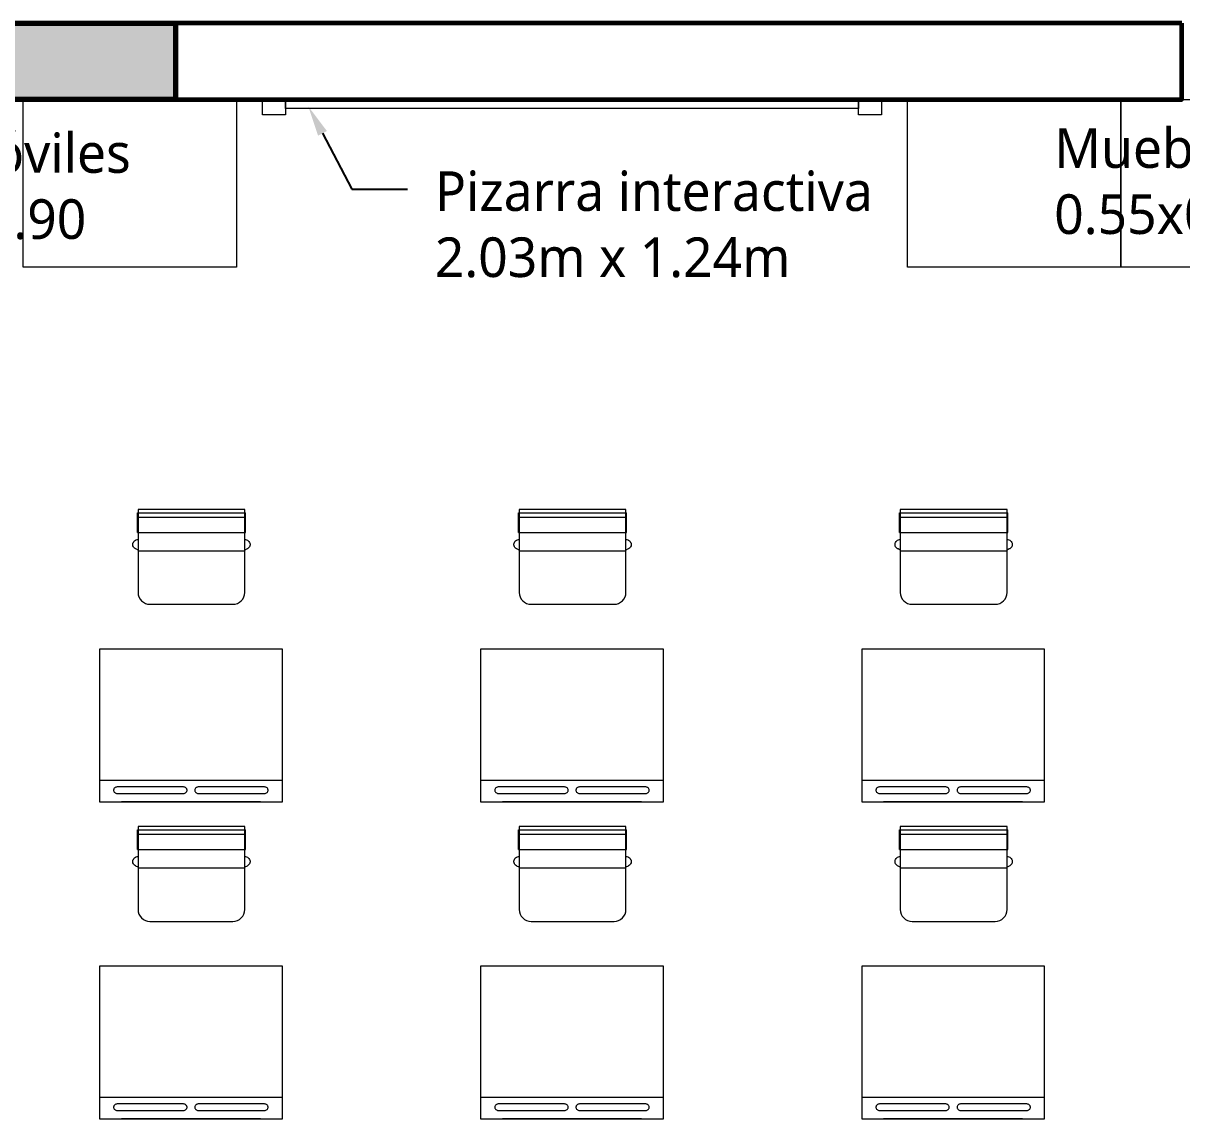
# Model space of a CAD drawing. Header units: metres. Extents: x 28 to 148, y 23 to 113.
# Drawn here: x 124.791 to 128.591, y 84.695 to 88.287 of the extents above; entities that cross this region are included whole.
import ezdxf
from ezdxf import colors
from ezdxf.entities.mleader import LeaderData, LeaderLine
from ezdxf.math import Vec2, Vec3

# ---------------------------------------------------------------- set-up
doc = ezdxf.new("R2010")
doc.units = ezdxf.units.M
for name, color, linetype, lineweight in [('COLUMNAS 50', 32, 'Continuous', 70), ('Cotas varias El', 253, 'Continuous', 13), ('Equipamiento SR', 23, 'Continuous', 0), ('GRAFO 0 BLANCO', 7, 'Continuous', 0), ('letras sr', 7, 'Continuous', 5), ('Muros el', 144, 'Continuous', 60)]:
    doc.layers.add(name, color=color, linetype=linetype, lineweight=lineweight)
doc.layers.add('Mobiliario', color=7, linetype='Continuous', lineweight=0, true_color=0x7f7f7f)
doc.styles.add('Generales', font='trebuc.ttf', dxfattribs={"height": 0.1})

# ---------------------------------------------------------------- blocks, each defined once
blk = doc.blocks.new('A$C3701786B')
at = {"layer": 'Equipamiento SR', "linetype": 'Continuous'}
for p, q in [((0, 0.05), (0.075, 0.05)), ((0, 0), (0, 0.05)), ((0.075, 0.05), (0.075, 0)), ((1.955, 0.05), (2.03, 0.05)), ((1.955, 0), (1.955, 0.05)), ((2.03, 0.05), (2.03, 0)), ((0.075, 0.03), (1.955, 0.03)), ((0.075, 0), (0.075, 0.03)), ((1.955, 0.03), (1.955, 0)), ((0.075, 0), (0, 0)), ((2.03, 0), (1.955, 0))]:
    blk.add_line(p, q, dxfattribs=at)
at = {"layer": 'Equipamiento SR'}
blk.add_line((0, 0), (1.955, 0), dxfattribs=at)
blk = doc.blocks.new('A$C3A47622C')
at = {"layer": 'Mobiliario', "linetype": 'Continuous'}
for p, q in [((0.1031, 0.3788), (0.1053, 0.381)), ((0.1053, 0.381), (0.1079, 0.3828)), ((0.1079, 0.3828), (0.1107, 0.384)), ((0.1107, 0.384), (0.1136, 0.3846)), ((0.1136, 0.3846), (0.1165, 0.3846)), ((0.1165, 0.3846), (0.1194, 0.384)), ((0.1194, 0.384), (0.1222, 0.3828)), ((0.1222, 0.3828), (0.1248, 0.381)), ((0.1248, 0.381), (0.127, 0.3788)), ((0.0251, 0.3696), (0.0111, 0.3696)), ((0.0111, 0.015), (0.0111, 0.3696)), ((0.0752, 0.3696), (0.0251, 0.3696)), ((0.0251, 0.015), (0.0251, 0.3696)), ((0.0752, 0.015), (0.0752, 0.3696)), ((0.0983, 0.3673), (0.0987, 0.37)), ((0.0987, 0.37), (0.0997, 0.3732)), ((0.0997, 0.3732), (0.1012, 0.3762)), ((0.1012, 0.3762), (0.1031, 0.3788)), ((0.127, 0.3788), (0.1289, 0.3762)), ((0.1289, 0.3762), (0.1297, 0.3747)), ((0.1297, 0.3747), (0.1333, 0.3673)), ((0.0752, 0.015), (0.0108, 0.015)), ((0.0987, 0.0146), (0.0983, 0.0173)), ((0.0997, 0.0113), (0.0987, 0.0146)), ((0.1012, 0.0084), (0.0997, 0.0113)), ((0.1031, 0.0057), (0.1012, 0.0084)), ((0.1053, 0.0035), (0.1031, 0.0057)), ((0.1079, 0.0018), (0.1053, 0.0035)), ((0.1107, 0.0006), (0.1079, 0.0018)), ((0.1136, 0), (0.1107, 0.0006)), ((0.1165, 0), (0.1136, 0)), ((0.1194, 0.0006), (0.1165, 0)), ((0.1222, 0.0018), (0.1194, 0.0006)), ((0.1248, 0.0035), (0.1222, 0.0018)), ((0.127, 0.0057), (0.1248, 0.0035)), ((0.1289, 0.0084), (0.127, 0.0057)), ((0.1297, 0.0099), (0.1289, 0.0084)), ((0.1333, 0.0173), (0.1297, 0.0099))]:
    blk.add_line(p, q, dxfattribs=at)
at = {"layer": 'Mobiliario'}
blk.add_line((0.1361, 0.0173), (0.1361, 0.3673), dxfattribs=at)
at = {"layer": 'Mobiliario', "linetype": 'Continuous'}
blk.add_lwpolyline([(0, 0.0173), (0.2722, 0.0173, 0.414214), (0.3111, 0.0562), (0.3111, 0.3284, 0.414214), (0.2722, 0.3673), (0, 0.3673), (0, 0.0173)], format="xyb", dxfattribs=at)

msp = doc.modelspace()

# ---------------------------------------------------------------- hatches: boundary and pattern name
at = {"layer": 'GRAFO 0 BLANCO', "true_color": 0xc7c8ca}
h = msp.add_hatch(color=9, dxfattribs=at)
h.dxf.hatch_style = 1
h.paths.add_polyline_path([(123.3911, 87.5872), (123.0411, 87.5872), (123.0411, 88.2872), (125.2911, 88.2872), (125.2911, 88.0372), (123.3911, 88.0372)])
h.paths.add_polyline_path([(123.2248, 88.1622, 1), (123.2074, 88.1622, 1)], flags=16)

# ---------------------------------------------------------------- linework, layer by layer
at = {"layer": 'COLUMNAS 50', "linetype": 'Continuous'}
msp.add_lwpolyline([(123.0411, 88.2872), (125.2911, 88.2872), (125.2911, 88.0372), (123.3911, 88.0372), (123.3911, 87.5872), (123.0411, 87.5872)], close=True, dxfattribs=at)
msp.add_lwpolyline([(123.0411, 88.2872), (125.2911, 88.2872), (125.2911, 88.0372), (123.3911, 88.0372), (123.3911, 87.5872), (123.0411, 87.5872)], close=True, dxfattribs=at)
at = {"layer": 'Equipamiento SR'}
for points in [[(125.4911, 88.0372), (125.4911, 87.4872), (124.7911, 87.4872), (124.7911, 88.0372), (125.4911, 88.0372)], [(128.3911, 88.0372), (128.3911, 87.4872), (127.6911, 87.4872), (127.6911, 88.0372), (128.3911, 88.0372)], [(129.0911, 88.0372), (129.0911, 87.4872), (128.3911, 87.4872), (128.3911, 88.0372), (129.0911, 88.0372)]]:
    msp.add_lwpolyline(points, dxfattribs=at)
at = {"layer": 'Mobiliario', "linetype": 'Continuous', "lineweight": 0}
for p, q in [((125.0411, 86.2343), (125.0411, 85.7343)), ((125.6411, 86.2343), (125.0411, 86.2343)), ((125.6411, 85.7343), (125.6411, 86.2343)), ((126.2911, 86.2343), (126.2911, 85.7343)), ((126.8911, 86.2343), (126.2911, 86.2343)), ((126.8911, 85.7343), (126.8911, 86.2343)), ((127.5411, 86.2343), (127.5411, 85.7343)), ((128.1411, 86.2343), (127.5411, 86.2343)), ((128.1411, 85.7343), (128.1411, 86.2343)), ((125.0411, 85.8048), (125.6411, 85.8048)), ((125.0882, 85.7751), (125.0878, 85.7732)), ((125.0878, 85.7732), (125.0878, 85.7713)), ((125.0878, 85.7713), (125.0882, 85.7695)), ((125.0889, 85.7769), (125.0882, 85.7751)), ((125.0882, 85.7695), (125.0889, 85.7677)), ((125.09, 85.7785), (125.0889, 85.7769)), ((125.0889, 85.7677), (125.09, 85.766)), ((125.0915, 85.78), (125.09, 85.7785)), ((125.0932, 85.7812), (125.0915, 85.78)), ((125.0951, 85.7821), (125.0932, 85.7812)), ((125.0972, 85.7828), (125.0951, 85.7821)), ((125.0994, 85.7831), (125.0972, 85.7828)), ((125.1005, 85.7831), (125.0994, 85.7831)), ((125.3158, 85.7831), (125.1005, 85.7831)), ((125.3169, 85.7831), (125.3158, 85.7831)), ((125.3191, 85.7828), (125.3169, 85.7831)), ((125.3212, 85.7821), (125.3191, 85.7828)), ((125.3231, 85.7812), (125.3212, 85.7821)), ((125.3248, 85.78), (125.3231, 85.7812)), ((125.3262, 85.7785), (125.3248, 85.78)), ((125.3273, 85.7769), (125.3262, 85.7785)), ((125.3262, 85.766), (125.3273, 85.7677)), ((125.3281, 85.7751), (125.3273, 85.7769)), ((125.3273, 85.7677), (125.3281, 85.7695)), ((125.3284, 85.7732), (125.3281, 85.7751)), ((125.3281, 85.7695), (125.3284, 85.7713)), ((125.3284, 85.7713), (125.3284, 85.7732)), ((125.3542, 85.7751), (125.3538, 85.7732)), ((125.3538, 85.7732), (125.3538, 85.7713)), ((125.3538, 85.7713), (125.3542, 85.7695)), ((125.3549, 85.7769), (125.3542, 85.7751)), ((125.3542, 85.7695), (125.3549, 85.7677)), ((125.356, 85.7785), (125.3549, 85.7769)), ((125.3549, 85.7677), (125.356, 85.766)), ((125.3575, 85.78), (125.356, 85.7785)), ((125.3592, 85.7812), (125.3575, 85.78)), ((125.3611, 85.7821), (125.3592, 85.7812)), ((125.3632, 85.7828), (125.3611, 85.7821)), ((125.3653, 85.7831), (125.3632, 85.7828)), ((125.3664, 85.7831), (125.3653, 85.7831)), ((125.5818, 85.7831), (125.3664, 85.7831)), ((125.5829, 85.7831), (125.5818, 85.7831)), ((125.5851, 85.7828), (125.5829, 85.7831)), ((125.5871, 85.7821), (125.5851, 85.7828)), ((125.5891, 85.7812), (125.5871, 85.7821)), ((125.5908, 85.78), (125.5891, 85.7812)), ((125.5922, 85.7785), (125.5908, 85.78)), ((125.5933, 85.7769), (125.5922, 85.7785)), ((125.5922, 85.766), (125.5933, 85.7677)), ((125.594, 85.7751), (125.5933, 85.7769)), ((125.5933, 85.7677), (125.594, 85.7695)), ((125.5944, 85.7732), (125.594, 85.7751)), ((125.594, 85.7695), (125.5944, 85.7713)), ((125.5944, 85.7713), (125.5944, 85.7732)), ((125.6261, 85.8048), (125.6261, 85.8044)), ((126.2911, 85.8048), (126.8911, 85.8048)), ((126.3382, 85.7751), (126.3378, 85.7732)), ((126.3378, 85.7732), (126.3378, 85.7713)), ((126.3378, 85.7713), (126.3382, 85.7695)), ((126.3389, 85.7769), (126.3382, 85.7751)), ((126.3382, 85.7695), (126.3389, 85.7677)), ((126.34, 85.7785), (126.3389, 85.7769)), ((126.3389, 85.7677), (126.34, 85.766)), ((126.3415, 85.78), (126.34, 85.7785)), ((126.3432, 85.7812), (126.3415, 85.78)), ((126.3451, 85.7821), (126.3432, 85.7812)), ((126.3472, 85.7828), (126.3451, 85.7821)), ((126.3494, 85.7831), (126.3472, 85.7828)), ((126.3505, 85.7831), (126.3494, 85.7831)), ((126.5658, 85.7831), (126.3505, 85.7831)), ((126.5669, 85.7831), (126.5658, 85.7831)), ((126.5691, 85.7828), (126.5669, 85.7831)), ((126.5712, 85.7821), (126.5691, 85.7828)), ((126.5731, 85.7812), (126.5712, 85.7821)), ((126.5748, 85.78), (126.5731, 85.7812)), ((126.5762, 85.7785), (126.5748, 85.78)), ((126.5773, 85.7769), (126.5762, 85.7785)), ((126.5762, 85.766), (126.5773, 85.7677)), ((126.5781, 85.7751), (126.5773, 85.7769)), ((126.5773, 85.7677), (126.5781, 85.7695)), ((126.5784, 85.7732), (126.5781, 85.7751)), ((126.5781, 85.7695), (126.5784, 85.7713)), ((126.5784, 85.7713), (126.5784, 85.7732)), ((126.6042, 85.7751), (126.6038, 85.7732)), ((126.6038, 85.7732), (126.6038, 85.7713)), ((126.6038, 85.7713), (126.6042, 85.7695)), ((126.6049, 85.7769), (126.6042, 85.7751)), ((126.6042, 85.7695), (126.6049, 85.7677)), ((126.606, 85.7785), (126.6049, 85.7769)), ((126.6049, 85.7677), (126.606, 85.766)), ((126.6075, 85.78), (126.606, 85.7785)), ((126.6092, 85.7812), (126.6075, 85.78)), ((126.6111, 85.7821), (126.6092, 85.7812)), ((126.6132, 85.7828), (126.6111, 85.7821)), ((126.6153, 85.7831), (126.6132, 85.7828)), ((126.6164, 85.7831), (126.6153, 85.7831)), ((126.8318, 85.7831), (126.6164, 85.7831)), ((126.8329, 85.7831), (126.8318, 85.7831)), ((126.8351, 85.7828), (126.8329, 85.7831)), ((126.8371, 85.7821), (126.8351, 85.7828)), ((126.8391, 85.7812), (126.8371, 85.7821)), ((126.8408, 85.78), (126.8391, 85.7812)), ((126.8422, 85.7785), (126.8408, 85.78)), ((126.8433, 85.7769), (126.8422, 85.7785)), ((126.8422, 85.766), (126.8433, 85.7677)), ((126.844, 85.7751), (126.8433, 85.7769)), ((126.8433, 85.7677), (126.844, 85.7695)), ((126.8444, 85.7732), (126.844, 85.7751)), ((126.844, 85.7695), (126.8444, 85.7713)), ((126.8444, 85.7713), (126.8444, 85.7732)), ((126.8761, 85.8048), (126.8761, 85.8044)), ((127.5411, 85.8048), (128.1411, 85.8048)), ((127.5882, 85.7751), (127.5878, 85.7732)), ((127.5878, 85.7732), (127.5878, 85.7713)), ((127.5878, 85.7713), (127.5882, 85.7695)), ((127.5889, 85.7769), (127.5882, 85.7751)), ((127.5882, 85.7695), (127.5889, 85.7677)), ((127.59, 85.7785), (127.5889, 85.7769)), ((127.5889, 85.7677), (127.59, 85.766)), ((127.5915, 85.78), (127.59, 85.7785)), ((127.5932, 85.7812), (127.5915, 85.78)), ((127.5951, 85.7821), (127.5932, 85.7812)), ((127.5972, 85.7828), (127.5951, 85.7821)), ((127.5994, 85.7831), (127.5972, 85.7828)), ((127.6005, 85.7831), (127.5994, 85.7831)), ((127.8158, 85.7831), (127.6005, 85.7831)), ((127.8169, 85.7831), (127.8158, 85.7831)), ((127.8191, 85.7828), (127.8169, 85.7831)), ((127.8212, 85.7821), (127.8191, 85.7828)), ((127.8231, 85.7812), (127.8212, 85.7821)), ((127.8248, 85.78), (127.8231, 85.7812)), ((127.8262, 85.7785), (127.8248, 85.78)), ((127.8273, 85.7769), (127.8262, 85.7785)), ((127.8262, 85.766), (127.8273, 85.7677)), ((127.8281, 85.7751), (127.8273, 85.7769)), ((127.8273, 85.7677), (127.8281, 85.7695)), ((127.8284, 85.7732), (127.8281, 85.7751)), ((127.8281, 85.7695), (127.8284, 85.7713)), ((127.8284, 85.7713), (127.8284, 85.7732)), ((127.8542, 85.7751), (127.8538, 85.7732)), ((127.8538, 85.7732), (127.8538, 85.7713)), ((127.8538, 85.7713), (127.8542, 85.7695)), ((127.8549, 85.7769), (127.8542, 85.7751)), ((127.8542, 85.7695), (127.8549, 85.7677)), ((127.856, 85.7785), (127.8549, 85.7769)), ((127.8549, 85.7677), (127.856, 85.766)), ((127.8575, 85.78), (127.856, 85.7785)), ((127.8592, 85.7812), (127.8575, 85.78)), ((127.8611, 85.7821), (127.8592, 85.7812)), ((127.8632, 85.7828), (127.8611, 85.7821)), ((127.8653, 85.7831), (127.8632, 85.7828)), ((127.8664, 85.7831), (127.8653, 85.7831)), ((128.0818, 85.7831), (127.8664, 85.7831)), ((128.0829, 85.7831), (128.0818, 85.7831)), ((128.0851, 85.7828), (128.0829, 85.7831)), ((128.0871, 85.7821), (128.0851, 85.7828)), ((128.0891, 85.7812), (128.0871, 85.7821)), ((128.0908, 85.78), (128.0891, 85.7812)), ((128.0922, 85.7785), (128.0908, 85.78)), ((128.0933, 85.7769), (128.0922, 85.7785)), ((128.0922, 85.766), (128.0933, 85.7677)), ((128.094, 85.7751), (128.0933, 85.7769)), ((128.0933, 85.7677), (128.094, 85.7695)), ((128.0944, 85.7732), (128.094, 85.7751)), ((128.094, 85.7695), (128.0944, 85.7713)), ((128.0944, 85.7713), (128.0944, 85.7732)), ((128.1261, 85.8048), (128.1261, 85.8044)), ((125.0411, 85.7343), (125.6411, 85.7343)), ((125.09, 85.766), (125.0915, 85.7646)), ((125.0915, 85.7646), (125.0932, 85.7634)), ((125.0932, 85.7634), (125.0951, 85.7624)), ((125.0951, 85.7624), (125.0972, 85.7618)), ((125.0972, 85.7618), (125.0994, 85.7614)), ((125.0994, 85.7614), (125.1005, 85.7614)), ((125.1005, 85.7614), (125.3158, 85.7614)), ((125.5691, 85.7343), (125.1131, 85.7343)), ((125.3158, 85.7614), (125.3169, 85.7614)), ((125.3169, 85.7614), (125.3191, 85.7618)), ((125.3191, 85.7618), (125.3212, 85.7624)), ((125.3212, 85.7624), (125.3231, 85.7634)), ((125.3231, 85.7634), (125.3248, 85.7646)), ((125.3248, 85.7646), (125.3262, 85.766)), ((125.356, 85.766), (125.3575, 85.7646)), ((125.3575, 85.7646), (125.3592, 85.7634)), ((125.3592, 85.7634), (125.3611, 85.7624)), ((125.3611, 85.7624), (125.3632, 85.7618)), ((125.3632, 85.7618), (125.3653, 85.7614)), ((125.3653, 85.7614), (125.3664, 85.7614)), ((125.3664, 85.7614), (125.5818, 85.7614)), ((125.5818, 85.7614), (125.5829, 85.7614)), ((125.5829, 85.7614), (125.5851, 85.7618)), ((125.5851, 85.7618), (125.5871, 85.7624)), ((125.5871, 85.7624), (125.5891, 85.7634)), ((125.5891, 85.7634), (125.5908, 85.7646)), ((125.5908, 85.7646), (125.5922, 85.766)), ((126.2911, 85.7343), (126.8911, 85.7343)), ((126.34, 85.766), (126.3415, 85.7646)), ((126.3415, 85.7646), (126.3432, 85.7634)), ((126.3432, 85.7634), (126.3451, 85.7624)), ((126.3451, 85.7624), (126.3472, 85.7618)), ((126.3472, 85.7618), (126.3494, 85.7614)), ((126.3494, 85.7614), (126.3505, 85.7614)), ((126.3505, 85.7614), (126.5658, 85.7614)), ((126.8191, 85.7343), (126.3631, 85.7343)), ((126.5658, 85.7614), (126.5669, 85.7614)), ((126.5669, 85.7614), (126.5691, 85.7618)), ((126.5691, 85.7618), (126.5712, 85.7624)), ((126.5712, 85.7624), (126.5731, 85.7634)), ((126.5731, 85.7634), (126.5748, 85.7646)), ((126.5748, 85.7646), (126.5762, 85.766)), ((126.606, 85.766), (126.6075, 85.7646)), ((126.6075, 85.7646), (126.6092, 85.7634)), ((126.6092, 85.7634), (126.6111, 85.7624)), ((126.6111, 85.7624), (126.6132, 85.7618)), ((126.6132, 85.7618), (126.6153, 85.7614)), ((126.6153, 85.7614), (126.6164, 85.7614)), ((126.6164, 85.7614), (126.8318, 85.7614)), ((126.8318, 85.7614), (126.8329, 85.7614)), ((126.8329, 85.7614), (126.8351, 85.7618)), ((126.8351, 85.7618), (126.8371, 85.7624)), ((126.8371, 85.7624), (126.8391, 85.7634)), ((126.8391, 85.7634), (126.8408, 85.7646)), ((126.8408, 85.7646), (126.8422, 85.766)), ((127.5411, 85.7343), (128.1411, 85.7343)), ((127.59, 85.766), (127.5915, 85.7646)), ((127.5915, 85.7646), (127.5932, 85.7634)), ((127.5932, 85.7634), (127.5951, 85.7624)), ((127.5951, 85.7624), (127.5972, 85.7618)), ((127.5972, 85.7618), (127.5994, 85.7614)), ((127.5994, 85.7614), (127.6005, 85.7614)), ((127.6005, 85.7614), (127.8158, 85.7614)), ((128.0691, 85.7343), (127.6131, 85.7343)), ((127.8158, 85.7614), (127.8169, 85.7614)), ((127.8169, 85.7614), (127.8191, 85.7618)), ((127.8191, 85.7618), (127.8212, 85.7624)), ((127.8212, 85.7624), (127.8231, 85.7634)), ((127.8231, 85.7634), (127.8248, 85.7646)), ((127.8248, 85.7646), (127.8262, 85.766)), ((127.856, 85.766), (127.8575, 85.7646)), ((127.8575, 85.7646), (127.8592, 85.7634)), ((127.8592, 85.7634), (127.8611, 85.7624)), ((127.8611, 85.7624), (127.8632, 85.7618)), ((127.8632, 85.7618), (127.8653, 85.7614)), ((127.8653, 85.7614), (127.8664, 85.7614)), ((127.8664, 85.7614), (128.0818, 85.7614)), ((128.0818, 85.7614), (128.0829, 85.7614)), ((128.0829, 85.7614), (128.0851, 85.7618)), ((128.0851, 85.7618), (128.0871, 85.7624)), ((128.0871, 85.7624), (128.0891, 85.7634)), ((128.0891, 85.7634), (128.0908, 85.7646)), ((128.0908, 85.7646), (128.0922, 85.766)), ((125.0411, 85.1949), (125.0411, 84.6949)), ((125.6411, 85.1949), (125.0411, 85.1949)), ((125.6411, 84.6949), (125.6411, 85.1949)), ((126.2911, 85.1949), (126.2911, 84.6949)), ((126.8911, 85.1949), (126.2911, 85.1949)), ((126.8911, 84.6949), (126.8911, 85.1949)), ((127.5411, 85.1949), (127.5411, 84.6949)), ((128.1411, 85.1949), (127.5411, 85.1949)), ((128.1411, 84.6949), (128.1411, 85.1949)), ((125.0411, 84.7654), (125.6411, 84.7654)), ((125.0932, 84.7418), (125.0915, 84.7405)), ((125.0951, 84.7427), (125.0932, 84.7418)), ((125.0972, 84.7434), (125.0951, 84.7427)), ((125.0994, 84.7437), (125.0972, 84.7434)), ((125.1005, 84.7437), (125.0994, 84.7437)), ((125.3158, 84.7437), (125.1005, 84.7437)), ((125.3169, 84.7437), (125.3158, 84.7437)), ((125.3191, 84.7434), (125.3169, 84.7437)), ((125.3212, 84.7427), (125.3191, 84.7434)), ((125.3231, 84.7418), (125.3212, 84.7427)), ((125.3248, 84.7405), (125.3231, 84.7418)), ((125.3592, 84.7418), (125.3575, 84.7405)), ((125.3611, 84.7427), (125.3592, 84.7418)), ((125.3632, 84.7434), (125.3611, 84.7427)), ((125.3653, 84.7437), (125.3632, 84.7434)), ((125.3664, 84.7437), (125.3653, 84.7437)), ((125.5818, 84.7437), (125.3664, 84.7437)), ((125.5829, 84.7437), (125.5818, 84.7437)), ((125.5851, 84.7434), (125.5829, 84.7437)), ((125.5871, 84.7427), (125.5851, 84.7434)), ((125.5891, 84.7418), (125.5871, 84.7427)), ((125.5908, 84.7405), (125.5891, 84.7418)), ((125.6261, 84.7654), (125.6261, 84.765)), ((126.2911, 84.7654), (126.8911, 84.7654)), ((126.3432, 84.7418), (126.3415, 84.7405)), ((126.3451, 84.7427), (126.3432, 84.7418)), ((126.3472, 84.7434), (126.3451, 84.7427)), ((126.3494, 84.7437), (126.3472, 84.7434)), ((126.3505, 84.7437), (126.3494, 84.7437)), ((126.5658, 84.7437), (126.3505, 84.7437)), ((126.5669, 84.7437), (126.5658, 84.7437)), ((126.5691, 84.7434), (126.5669, 84.7437)), ((126.5712, 84.7427), (126.5691, 84.7434)), ((126.5731, 84.7418), (126.5712, 84.7427)), ((126.5748, 84.7405), (126.5731, 84.7418)), ((126.6092, 84.7418), (126.6075, 84.7405)), ((126.6111, 84.7427), (126.6092, 84.7418)), ((126.6132, 84.7434), (126.6111, 84.7427)), ((126.6153, 84.7437), (126.6132, 84.7434)), ((126.6164, 84.7437), (126.6153, 84.7437)), ((126.8318, 84.7437), (126.6164, 84.7437)), ((126.8329, 84.7437), (126.8318, 84.7437)), ((126.8351, 84.7434), (126.8329, 84.7437)), ((126.8371, 84.7427), (126.8351, 84.7434)), ((126.8391, 84.7418), (126.8371, 84.7427)), ((126.8408, 84.7405), (126.8391, 84.7418)), ((126.8761, 84.7654), (126.8761, 84.765)), ((127.5411, 84.7654), (128.1411, 84.7654)), ((127.5932, 84.7418), (127.5915, 84.7405)), ((127.5951, 84.7427), (127.5932, 84.7418)), ((127.5972, 84.7434), (127.5951, 84.7427)), ((127.5994, 84.7437), (127.5972, 84.7434)), ((127.6005, 84.7437), (127.5994, 84.7437)), ((127.8158, 84.7437), (127.6005, 84.7437)), ((127.8169, 84.7437), (127.8158, 84.7437)), ((127.8191, 84.7434), (127.8169, 84.7437)), ((127.8212, 84.7427), (127.8191, 84.7434)), ((127.8231, 84.7418), (127.8212, 84.7427)), ((127.8248, 84.7405), (127.8231, 84.7418)), ((127.8592, 84.7418), (127.8575, 84.7405)), ((127.8611, 84.7427), (127.8592, 84.7418)), ((127.8632, 84.7434), (127.8611, 84.7427)), ((127.8653, 84.7437), (127.8632, 84.7434)), ((127.8664, 84.7437), (127.8653, 84.7437)), ((128.0818, 84.7437), (127.8664, 84.7437)), ((128.0829, 84.7437), (128.0818, 84.7437)), ((128.0851, 84.7434), (128.0829, 84.7437)), ((128.0871, 84.7427), (128.0851, 84.7434)), ((128.0891, 84.7418), (128.0871, 84.7427)), ((128.0908, 84.7405), (128.0891, 84.7418)), ((128.1261, 84.7654), (128.1261, 84.765)), ((125.0882, 84.7357), (125.0878, 84.7338)), ((125.0878, 84.7338), (125.0878, 84.7319)), ((125.0878, 84.7319), (125.0882, 84.73)), ((125.0889, 84.7375), (125.0882, 84.7357)), ((125.0882, 84.73), (125.0889, 84.7283)), ((125.09, 84.7391), (125.0889, 84.7375)), ((125.0889, 84.7283), (125.09, 84.7266)), ((125.0915, 84.7405), (125.09, 84.7391)), ((125.09, 84.7266), (125.0915, 84.7252)), ((125.0915, 84.7252), (125.0932, 84.7239)), ((125.0932, 84.7239), (125.0951, 84.723)), ((125.0951, 84.723), (125.0972, 84.7223)), ((125.0972, 84.7223), (125.0994, 84.722)), ((125.0994, 84.722), (125.1005, 84.722)), ((125.1005, 84.722), (125.3158, 84.722)), ((125.3158, 84.722), (125.3169, 84.722)), ((125.3169, 84.722), (125.3191, 84.7223)), ((125.3191, 84.7223), (125.3212, 84.723)), ((125.3212, 84.723), (125.3231, 84.7239)), ((125.3231, 84.7239), (125.3248, 84.7252)), ((125.3262, 84.7391), (125.3248, 84.7405)), ((125.3248, 84.7252), (125.3262, 84.7266)), ((125.3273, 84.7375), (125.3262, 84.7391)), ((125.3262, 84.7266), (125.3273, 84.7283)), ((125.3281, 84.7357), (125.3273, 84.7375)), ((125.3273, 84.7283), (125.3281, 84.73)), ((125.3284, 84.7338), (125.3281, 84.7357)), ((125.3281, 84.73), (125.3284, 84.7319)), ((125.3284, 84.7319), (125.3284, 84.7338)), ((125.3542, 84.7357), (125.3538, 84.7338)), ((125.3538, 84.7338), (125.3538, 84.7319)), ((125.3538, 84.7319), (125.3542, 84.73)), ((125.3549, 84.7375), (125.3542, 84.7357)), ((125.3542, 84.73), (125.3549, 84.7283)), ((125.356, 84.7391), (125.3549, 84.7375)), ((125.3549, 84.7283), (125.356, 84.7266)), ((125.3575, 84.7405), (125.356, 84.7391)), ((125.356, 84.7266), (125.3575, 84.7252)), ((125.3575, 84.7252), (125.3592, 84.7239)), ((125.3592, 84.7239), (125.3611, 84.723)), ((125.3611, 84.723), (125.3632, 84.7223)), ((125.3632, 84.7223), (125.3653, 84.722)), ((125.3653, 84.722), (125.3664, 84.722)), ((125.3664, 84.722), (125.5818, 84.722)), ((125.5818, 84.722), (125.5829, 84.722)), ((125.5829, 84.722), (125.5851, 84.7223)), ((125.5851, 84.7223), (125.5871, 84.723)), ((125.5871, 84.723), (125.5891, 84.7239)), ((125.5891, 84.7239), (125.5908, 84.7252)), ((125.5922, 84.7391), (125.5908, 84.7405)), ((125.5908, 84.7252), (125.5922, 84.7266)), ((125.5933, 84.7375), (125.5922, 84.7391)), ((125.5922, 84.7266), (125.5933, 84.7283)), ((125.594, 84.7357), (125.5933, 84.7375)), ((125.5933, 84.7283), (125.594, 84.73)), ((125.5944, 84.7338), (125.594, 84.7357)), ((125.594, 84.73), (125.5944, 84.7319)), ((125.5944, 84.7319), (125.5944, 84.7338)), ((126.3382, 84.7357), (126.3378, 84.7338)), ((126.3378, 84.7338), (126.3378, 84.7319)), ((126.3378, 84.7319), (126.3382, 84.73)), ((126.3389, 84.7375), (126.3382, 84.7357)), ((126.3382, 84.73), (126.3389, 84.7283)), ((126.34, 84.7391), (126.3389, 84.7375)), ((126.3389, 84.7283), (126.34, 84.7266)), ((126.3415, 84.7405), (126.34, 84.7391)), ((126.34, 84.7266), (126.3415, 84.7252)), ((126.3415, 84.7252), (126.3432, 84.7239)), ((126.3432, 84.7239), (126.3451, 84.723)), ((126.3451, 84.723), (126.3472, 84.7223)), ((126.3472, 84.7223), (126.3494, 84.722)), ((126.3494, 84.722), (126.3505, 84.722)), ((126.3505, 84.722), (126.5658, 84.722)), ((126.5658, 84.722), (126.5669, 84.722)), ((126.5669, 84.722), (126.5691, 84.7223)), ((126.5691, 84.7223), (126.5712, 84.723)), ((126.5712, 84.723), (126.5731, 84.7239)), ((126.5731, 84.7239), (126.5748, 84.7252)), ((126.5762, 84.7391), (126.5748, 84.7405)), ((126.5748, 84.7252), (126.5762, 84.7266)), ((126.5773, 84.7375), (126.5762, 84.7391)), ((126.5762, 84.7266), (126.5773, 84.7283)), ((126.5781, 84.7357), (126.5773, 84.7375)), ((126.5773, 84.7283), (126.5781, 84.73)), ((126.5784, 84.7338), (126.5781, 84.7357)), ((126.5781, 84.73), (126.5784, 84.7319)), ((126.5784, 84.7319), (126.5784, 84.7338)), ((126.6042, 84.7357), (126.6038, 84.7338)), ((126.6038, 84.7338), (126.6038, 84.7319)), ((126.6038, 84.7319), (126.6042, 84.73)), ((126.6049, 84.7375), (126.6042, 84.7357)), ((126.6042, 84.73), (126.6049, 84.7283)), ((126.606, 84.7391), (126.6049, 84.7375)), ((126.6049, 84.7283), (126.606, 84.7266)), ((126.6075, 84.7405), (126.606, 84.7391)), ((126.606, 84.7266), (126.6075, 84.7252)), ((126.6075, 84.7252), (126.6092, 84.7239)), ((126.6092, 84.7239), (126.6111, 84.723)), ((126.6111, 84.723), (126.6132, 84.7223)), ((126.6132, 84.7223), (126.6153, 84.722)), ((126.6153, 84.722), (126.6164, 84.722)), ((126.6164, 84.722), (126.8318, 84.722)), ((126.8318, 84.722), (126.8329, 84.722)), ((126.8329, 84.722), (126.8351, 84.7223)), ((126.8351, 84.7223), (126.8371, 84.723)), ((126.8371, 84.723), (126.8391, 84.7239)), ((126.8391, 84.7239), (126.8408, 84.7252)), ((126.8422, 84.7391), (126.8408, 84.7405)), ((126.8408, 84.7252), (126.8422, 84.7266)), ((126.8433, 84.7375), (126.8422, 84.7391)), ((126.8422, 84.7266), (126.8433, 84.7283)), ((126.844, 84.7357), (126.8433, 84.7375)), ((126.8433, 84.7283), (126.844, 84.73)), ((126.8444, 84.7338), (126.844, 84.7357)), ((126.844, 84.73), (126.8444, 84.7319)), ((126.8444, 84.7319), (126.8444, 84.7338)), ((127.5882, 84.7357), (127.5878, 84.7338)), ((127.5878, 84.7338), (127.5878, 84.7319)), ((127.5878, 84.7319), (127.5882, 84.73)), ((127.5889, 84.7375), (127.5882, 84.7357)), ((127.5882, 84.73), (127.5889, 84.7283)), ((127.59, 84.7391), (127.5889, 84.7375)), ((127.5889, 84.7283), (127.59, 84.7266)), ((127.5915, 84.7405), (127.59, 84.7391)), ((127.59, 84.7266), (127.5915, 84.7252)), ((127.5915, 84.7252), (127.5932, 84.7239)), ((127.5932, 84.7239), (127.5951, 84.723)), ((127.5951, 84.723), (127.5972, 84.7223)), ((127.5972, 84.7223), (127.5994, 84.722)), ((127.5994, 84.722), (127.6005, 84.722)), ((127.6005, 84.722), (127.8158, 84.722)), ((127.8158, 84.722), (127.8169, 84.722)), ((127.8169, 84.722), (127.8191, 84.7223)), ((127.8191, 84.7223), (127.8212, 84.723)), ((127.8212, 84.723), (127.8231, 84.7239)), ((127.8231, 84.7239), (127.8248, 84.7252)), ((127.8262, 84.7391), (127.8248, 84.7405)), ((127.8248, 84.7252), (127.8262, 84.7266)), ((127.8273, 84.7375), (127.8262, 84.7391)), ((127.8262, 84.7266), (127.8273, 84.7283)), ((127.8281, 84.7357), (127.8273, 84.7375)), ((127.8273, 84.7283), (127.8281, 84.73)), ((127.8284, 84.7338), (127.8281, 84.7357)), ((127.8281, 84.73), (127.8284, 84.7319)), ((127.8284, 84.7319), (127.8284, 84.7338)), ((127.8542, 84.7357), (127.8538, 84.7338)), ((127.8538, 84.7338), (127.8538, 84.7319)), ((127.8538, 84.7319), (127.8542, 84.73)), ((127.8549, 84.7375), (127.8542, 84.7357)), ((127.8542, 84.73), (127.8549, 84.7283)), ((127.856, 84.7391), (127.8549, 84.7375)), ((127.8549, 84.7283), (127.856, 84.7266)), ((127.8575, 84.7405), (127.856, 84.7391)), ((127.856, 84.7266), (127.8575, 84.7252)), ((127.8575, 84.7252), (127.8592, 84.7239)), ((127.8592, 84.7239), (127.8611, 84.723)), ((127.8611, 84.723), (127.8632, 84.7223)), ((127.8632, 84.7223), (127.8653, 84.722)), ((127.8653, 84.722), (127.8664, 84.722)), ((127.8664, 84.722), (128.0818, 84.722)), ((128.0818, 84.722), (128.0829, 84.722)), ((128.0829, 84.722), (128.0851, 84.7223)), ((128.0851, 84.7223), (128.0871, 84.723)), ((128.0871, 84.723), (128.0891, 84.7239)), ((128.0891, 84.7239), (128.0908, 84.7252)), ((128.0922, 84.7391), (128.0908, 84.7405)), ((128.0908, 84.7252), (128.0922, 84.7266)), ((128.0933, 84.7375), (128.0922, 84.7391)), ((128.0922, 84.7266), (128.0933, 84.7283)), ((128.094, 84.7357), (128.0933, 84.7375)), ((128.0933, 84.7283), (128.094, 84.73)), ((128.0944, 84.7338), (128.094, 84.7357)), ((128.094, 84.73), (128.0944, 84.7319)), ((128.0944, 84.7319), (128.0944, 84.7338)), ((125.0411, 84.6949), (125.6411, 84.6949)), ((125.5691, 84.6949), (125.1131, 84.6949)), ((126.2911, 84.6949), (126.8911, 84.6949)), ((126.8191, 84.6949), (126.3631, 84.6949)), ((127.5411, 84.6949), (128.1411, 84.6949)), ((128.0691, 84.6949), (127.6131, 84.6949))]:
    msp.add_line(p, q, dxfattribs=at)
at = {"layer": 'Muros el', "ltscale": 0.05}
msp.add_lwpolyline([(128.5911, 88.2872), (125.2911, 88.2872), (125.2911, 88.0372), (128.5911, 88.0372)], close=True, dxfattribs=at)

# ---------------------------------------------------------------- block references
at = {"layer": 'Cotas varias El', "rotation": 180}
msp.add_blockref('A$C3701786B', (127.6061, 88.0372), dxfattribs=at)
at = {"layer": 'Equipamiento SR', "rotation": 270}
for p in [(125.1506, 86.6929), (126.4006, 86.6929), (127.6506, 86.6929), (125.1506, 85.6535), (126.4006, 85.6535), (127.6506, 85.6535)]:
    msp.add_blockref('A$C3A47622C', p, dxfattribs=at)

# ---------------------------------------------------------------- texts
at = {"layer": 'letras sr', "char_height": 0.13, "attachment_point": 1, "style": 'Generales'}
for insert in [(123.8112, 87.9266), (128.1726, 87.9428)]:
    msp.add_mtext('Muebles móviles\\P0.55x0.70x0.90', dxfattribs=dict(at, insert=insert))

# ---------------------------------------------------------------- leaders
at = {"layer": 'letras sr'}
ml = msp.add_multileader_mtext('Standard', dxfattribs=at)
ml.set_content('{\\H1.13043x;Pizarra interactiva\\P2.03m x 1.24m} ', color=256, style='Generales')
ml.set_leader_properties()
ml.build(insert=Vec2(0, 0))
ml.multileader.update_dxf_attribs({"text_right_attachment_type": 6, "dogleg_length": 0.36, "arrow_head_size": 0.1})
ctx = ml.context
ctx.base_point, ctx.char_height, ctx.arrow_head_size, ctx.landing_gap_size, ctx.plane_origin = Vec3(126.0513, 87.7432), 0.115, 0.1, 0.09, Vec3(125.5089, 89.0983)
ctx.right_attachment = 6
notes = []
notes.append((ctx, [(0, (1, 1, 0), (125.8687, 87.7432), (1, 0), 0.1826, [(0, [(125.7261, 88.0146)], 0, [])])]))
ctx.mtext.insert, ctx.mtext.flow_direction = Vec3(126.1413, 87.8016), 5
for ctx, leaders in notes:
    for number, flags, end, landing, length, lines in leaders:
        leader = LeaderData()
        leader.index, (leader.has_last_leader_line, leader.has_dogleg_vector, leader.attachment_direction) = number, flags
        leader.last_leader_point, leader.dogleg_vector, leader.dogleg_length = Vec3(end), Vec3(landing), length
        for number, points, colour, breaks in lines:
            line = LeaderLine()
            line.index, line.vertices, line.color, line.breaks = number, Vec3.list(points), colors.encode_raw_color(colour), breaks
            leader.lines.append(line)
        ctx.leaders.append(leader)

doc.saveas('drawing.dxf')
